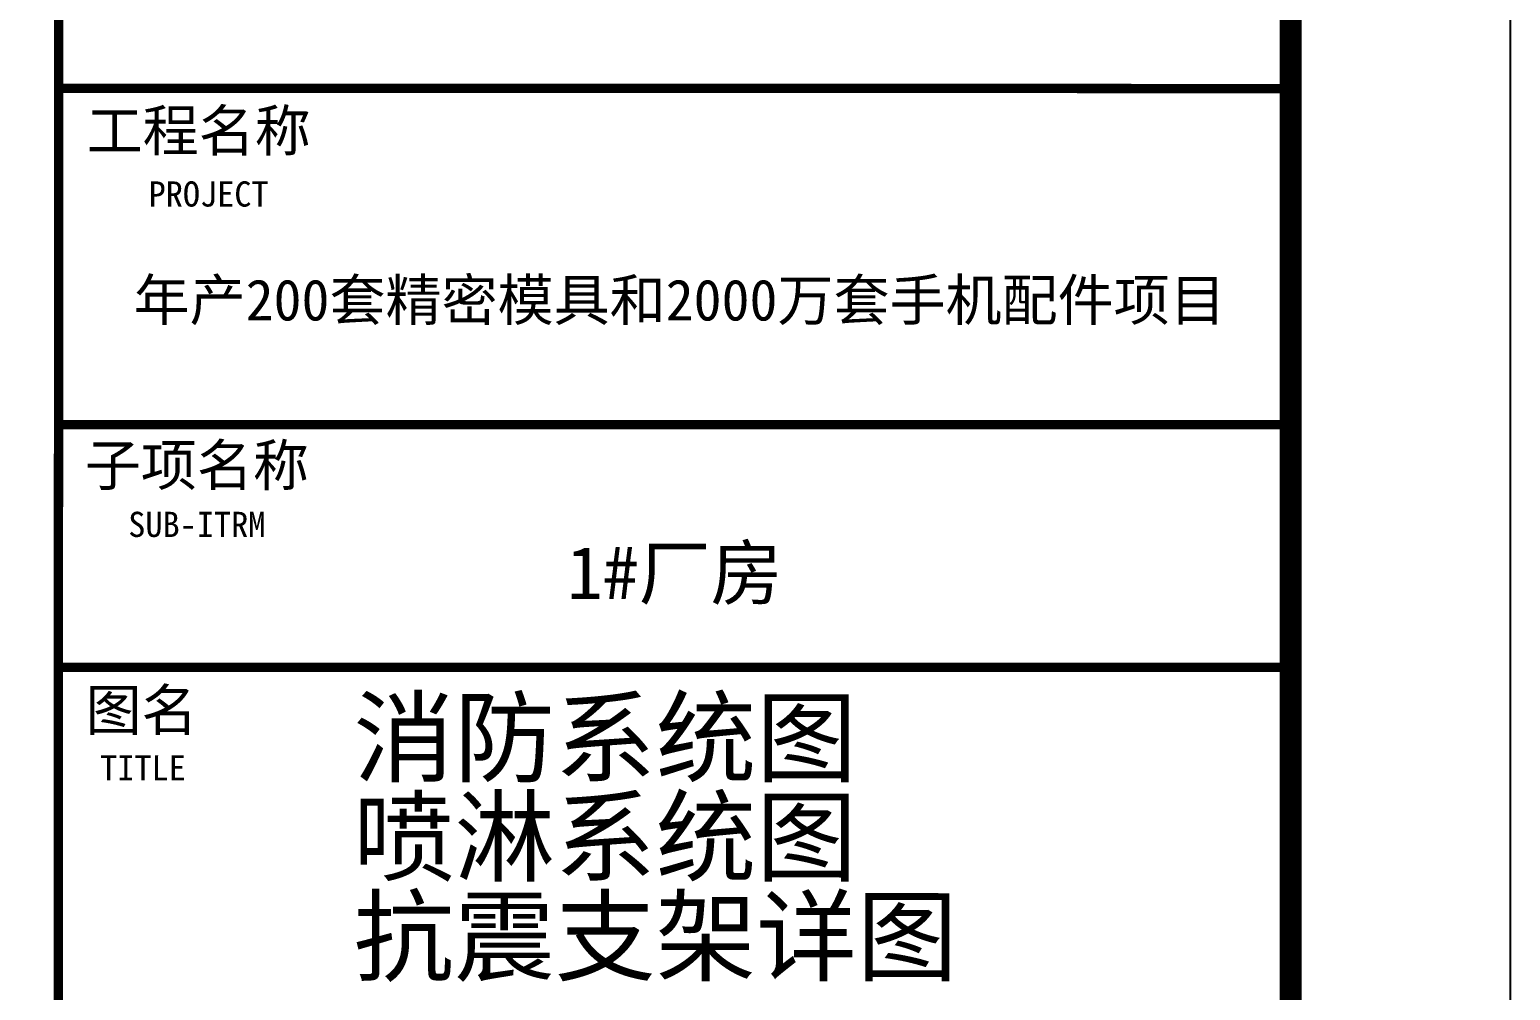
# Model space of a CAD drawing. Extents: x 4995099 to 5303443, y 4627657 to 4889583.
# Drawn here: x 5159819 to 5173299, y 4751767 to 4760514 of the extents above; entities that cross this region are included whole.
import ezdxf
from ezdxf.enums import TextEntityAlignment as Align

# ---------------------------------------------------------------- set-up
doc = ezdxf.new("R2010")
doc.units = 0
doc.header["$LTSCALE"] = 1000
doc.header["$MEASUREMENT"] = 0
for name, color, linetype in [('46', 7, 'CONTINUOUS'), ('PUB_TEXT', 7, 'CONTINUOUS'), ('PUB_TITLE', 4, 'CONTINUOUS'), ('TWT_TITLE', 7, 'CONTINUOUS')]:
    doc.layers.add(name, color=color, linetype=linetype)
doc.styles.add('TQ', font='')
doc.styles.get('TQ').set_extended_font_data('SimSun')

msp = doc.modelspace()

# ---------------------------------------------------------------- linework, layer by layer
at = {"layer": 'PUB_TITLE', "lineweight": 40, "const_width": 85}
for points in [[(5160084.3, 4800204.6), (5160079.3, 4720205.1)], [(5160084.3, 4800204.6), (5160079.3, 4720205.1)], [(5160081.8, 4759978.7), (5171301.7, 4759978.1)], [(5160081.6, 4756918.8), (5171301.5, 4756918.1)], [(5160081.5, 4754708.8), (5171301.4, 4754708.1)]]:
    msp.add_lwpolyline(points, dxfattribs=at)
at = {"layer": 'TWT_TITLE'}
msp.add_lwpolyline([(4995099.4, 4718205.1), (5173299.4, 4718205.1), (5173299.4, 4802205.1), (4995099.4, 4802205.1)], close=True, dxfattribs=at)
at = {"layer": 'TWT_TITLE', "const_width": 200}
msp.add_lwpolyline([(5000099.4, 4720205.1), (5171299.4, 4720205.1), (5171299.4, 4800205.1), (5000099.4, 4800205.1)], close=True, dxfattribs=at)

# ---------------------------------------------------------------- texts
at = {"layer": '46', "linetype": 'Continuous', "style": 'TQ'}
msp.add_text('1#厂房', height=480, rotation=359.99644, dxfattribs=at).set_placement((5165691.6, 4755329), align=Align.CENTER)
for s, p in [('消防系统图', (5162766.9, 4753734.2)), ('喷淋系统图', (5162766.9, 4752830)), ('抗震支架详图', (5162766.9, 4751922.8))]:
    msp.add_text(s, height=672.15, rotation=359.99644, dxfattribs=at).set_placement(p)
at = {"layer": 'PUB_TEXT', "style": 'TQ'}
msp.add_text('年产200套精密模具和2000万套手机配件项目', height=373.998, rotation=359.99644, dxfattribs=at).set_placement((5165736.3, 4757866.1, 0), align=Align.CENTER)
at = {"layer": 'PUB_TEXT', "attachment_point": 1, "rotation": 359.99644, "style": 'TQ'}
for s, insert, char_height, width in [('工程名称', (5160337.7, 4759782.5), 374, 2223.587), ('PROJECT', (5160901.7, 4759132.6), 229.5, 4799.073), ('子项名称', (5160321.2, 4756736.4), 374, 2223.587), ('SUB-ITRM', (5160716.4, 4756124.6), 229.5, 4799.073), ('图名', (5160327.2, 4754507), 374, 2223.587), ('TITLE', (5160460.6, 4753908), 229.5, 4799.073)]:
    msp.add_mtext(s, dxfattribs=dict(at, insert=insert, char_height=char_height, width=width))

doc.saveas('drawing.dxf')
